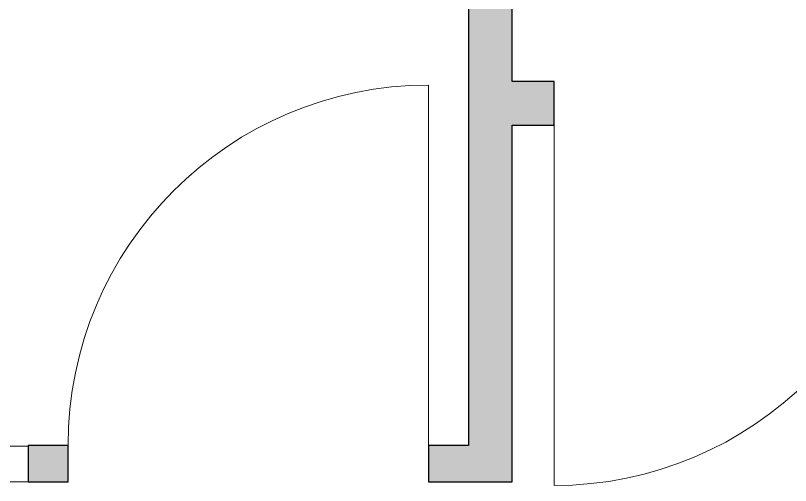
# Model space of a CAD drawing. Header units: millimetres. Extents: x 155927 to 326028, y -36033 to 97293.
# Drawn here: x 171548 to 173719, y 15098 to 16415 of the extents above; entities that cross this region are included whole.
import ezdxf

# ---------------------------------------------------------------- set-up
doc = ezdxf.new("R2010")
doc.units = ezdxf.units.MM
doc.header["$MEASUREMENT"] = 0
for name, color, linetype, lineweight in [('A-DOOR', 4, 'CONTINUOUS', 9), ('A-GLAZ-CWMG', 7, 'CONTINUOUS', 9), ('A-WALL', 7, 'CONTINUOUS', 9), ('A-WALL-PATT', 7, 'CONTINUOUS', 9), ('I-WALL', 7, 'CONTINUOUS', 9)]:
    doc.layers.add(name, color=color, linetype=linetype, lineweight=lineweight)

msp = doc.modelspace()

# ---------------------------------------------------------------- hatches: boundary and pattern name
at = {"layer": 'A-WALL-PATT'}
for points in [[(172939.2, 16107.6), (172939.2, 25907.6), (172817.2, 25907.6), (172817.2, 16107.6)], [(172939.2, 15107.6), (172939.2, 16107.6), (172817.2, 16107.6), (172817.2, 15107.6)]]:
    msp.add_hatch(color=256, dxfattribs=at).paths.add_polyline_path(points, flags=0)
h = msp.add_hatch(color=256, dxfattribs=at)
h.paths.add_polyline_path([(174464.4, 16107.6), (174561.2, 16107.6), (174561.2, 16229.6), (174066.7, 16229.6), (174066.7, 16107.6), (174439.2, 16107.6)], flags=0)
h.paths.add_polyline_path([(172939.2, 16107.6), (173056.7, 16107.6), (173056.7, 16229.6), (172939.2, 16229.6)], flags=0)
h = msp.add_hatch(color=256, dxfattribs=at)
h.paths.add_polyline_path([(172817.2, 15107.6), (172817.2, 15209.6), (172705, 15209.6), (172705, 15107.6)], flags=0)
h.paths.add_polyline_path([(171582.8, 15107.6), (171695, 15107.6), (171695, 15209.6), (171582.8, 15209.6)], flags=0)

# ---------------------------------------------------------------- linework, layer by layer
at = {"layer": 'A-DOOR'}
for p, q in [((172705, 15209.6), (172705, 16219.6)), ((173056.7, 16107.6), (173056.7, 15097.6))]:
    msp.add_line(p, q, dxfattribs=at)
for centre, start, end in [((172705, 15209.6), 90, 180), ((173056.7, 16107.6), 270, 0)]:
    msp.add_arc(centre, 1010, start, end, dxfattribs=at)
at = {"layer": 'A-GLAZ-CWMG', "lineweight": 20, "extrusion": (0, 0, -1)}
for p, q in [((171582.8, 15207.6), (171532.8, 15207.6)), ((171582.8, 15107.6), (171582.8, 15207.6)), ((171532.8, 15107.6), (171582.8, 15107.6))]:
    msp.add_line(p, q, dxfattribs=at)
at = {"layer": 'A-WALL', "lineweight": 30}
for p, q in [((172939.2, 16229.6), (172939.2, 25785.6)), ((172817.2, 20657.6), (172817.2, 16107.6)), ((173056.7, 16229.6), (172939.2, 16229.6)), ((173056.7, 16107.6), (173056.7, 16229.6)), ((172817.2, 16107.6), (172817.2, 15209.6)), ((172939.2, 16107.6), (173056.7, 16107.6)), ((172939.2, 15107.6), (172939.2, 16107.6)), ((172817.2, 15107.6), (172939.2, 15107.6))]:
    msp.add_line(p, q, dxfattribs=at)
at = {"layer": 'I-WALL', "lineweight": 30}
for p, q in [((171695, 15209.6), (171582.8, 15209.6)), ((171582.8, 15209.6), (171582.8, 15107.6)), ((171695, 15107.6), (171695, 15209.6)), ((172817.2, 15209.6), (172705, 15209.6)), ((172705, 15209.6), (172705, 15107.6)), ((171582.8, 15107.6), (171695, 15107.6)), ((172705, 15107.6), (172817.2, 15107.6))]:
    msp.add_line(p, q, dxfattribs=at)

doc.saveas('drawing.dxf')
